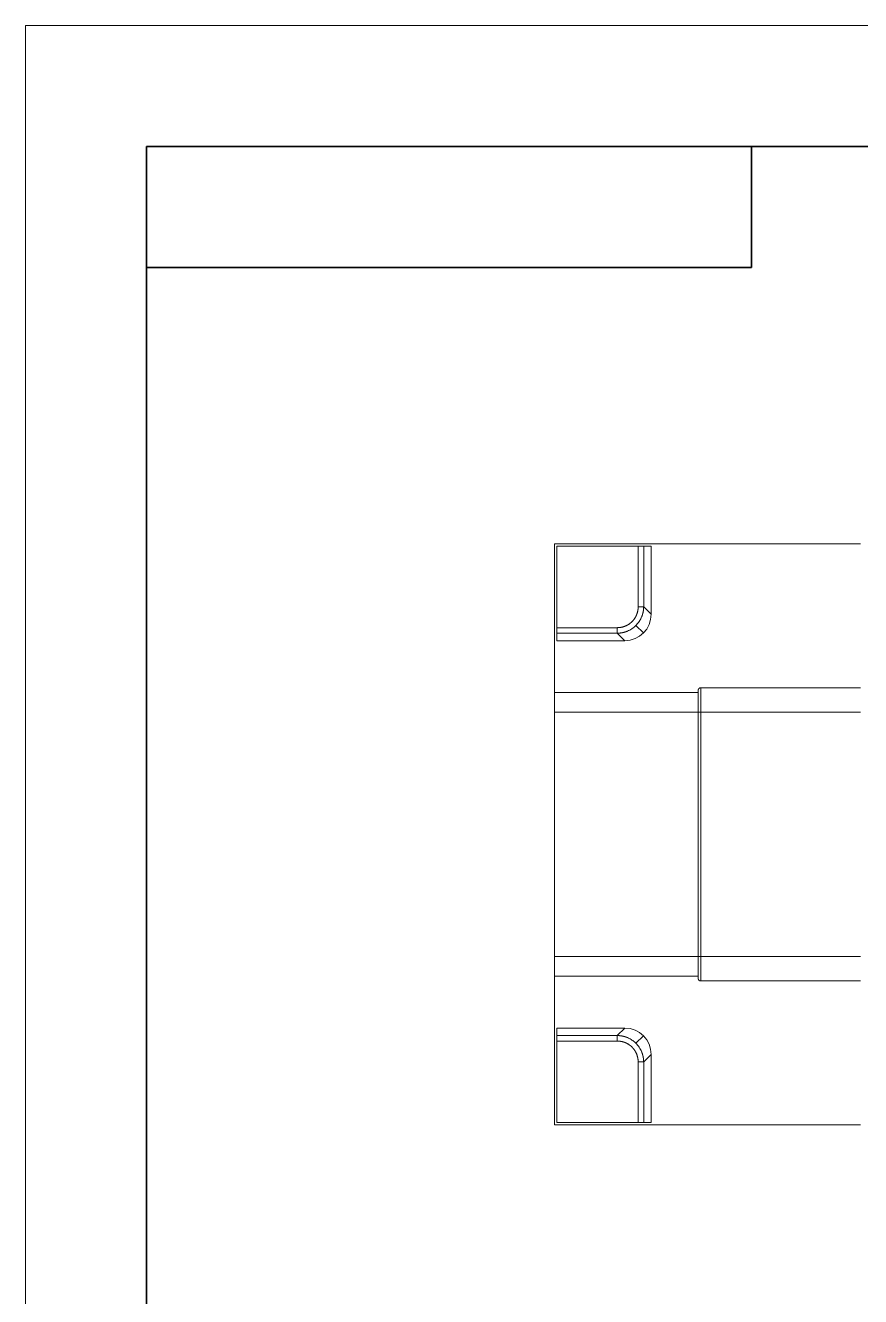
# Model space of a CAD drawing. Header units: millimetres. Extents: x 409 to 1151, y 1574 to 2099.
# Drawn here: x 408.7 to 581.3, y 1836.3 to 2098.8 of the extents above; entities that cross this region are included whole.
import ezdxf
from ezdxf.enums import TextEntityAlignment as Align

# ---------------------------------------------------------------- set-up
doc = ezdxf.new("R2010")
doc.units = ezdxf.units.MM
for name, color, linetype, lineweight in [('core', 7, 'Continuous', 20), ('文字层', 3, 'Continuous', 18), ('粗实线层', 7, 'Continuous', 35), ('细实线层', 7, 'Continuous', 18)]:
    doc.layers.add(name, color=color, linetype=linetype, lineweight=lineweight)
doc.styles.add('标准', font='FSGB2312.ttf', dxfattribs={"width": 0.667})

# ---------------------------------------------------------------- blocks, each defined once
blk = doc.blocks.new('A4图框')
at = {"layer": '粗实线层'}
for p, q in [((-138.5, 95), (-138.5, -95)), ((138.5, 95), (-138.5, 95)), ((-88.5, 95), (-88.5, 85)), ((-88.5, 85), (-138.5, 85))]:
    blk.add_line(p, q, dxfattribs=at)
at = {"layer": '细实线层'}
for p, q in [((148.5, 105), (-148.5, 105)), ((-148.5, 105), (-148.5, -105))]:
    blk.add_line(p, q, dxfattribs=at)
at = {"layer": '文字层', "style": '标准', "width": 0.667}
blk.add_attdef('图纸编号', text='', height=5.19, rotation=180, dxfattribs=at).set_placement((-113.41, 90), align=Align.MIDDLE_CENTER)
blk = doc.blocks.new('A4A-B-Marked')
blk.add_blockref('A4图框', (0, 0))

msp = doc.modelspace()

# ---------------------------------------------------------------- linework, layer by layer
at = {"layer": 'core', "linetype": 'Continuous'}
for p, q in [((518.005, 1991.786), (581.272, 1991.786)), ((518.005, 1961.052), (518.005, 1991.786)), ((518.505, 1991.286), (535.319, 1991.286)), ((518.505, 1974.473), (518.505, 1991.286)), ((535.319, 1991.286), (536.458, 1991.286)), ((535.319, 1978.78), (535.319, 1991.286)), ((538.005, 1991.286), (536.458, 1991.286)), ((536.458, 1991.286), (536.458, 1978.78)), ((538.005, 1977.233), (538.005, 1991.286)), ((536.458, 1978.78), (538.005, 1977.233)), ((518.505, 1973.334), (518.505, 1974.473)), ((518.505, 1974.473), (531.011, 1974.473)), ((534.86, 1974.932), (536.416, 1973.375)), ((518.505, 1971.786), (518.505, 1973.334)), ((531.011, 1973.334), (518.505, 1973.334)), ((518.505, 1971.786), (532.559, 1971.786)), ((532.559, 1971.786), (531.011, 1973.334)), ((518.005, 1961.052), (518.005, 1957.011)), ((547.733, 1961.552), (547.733, 1961.052)), ((547.733, 1961.052), (547.733, 1957.011)), ((548.238, 1962.056), (548.238, 1957.011)), ((548.238, 1962.056), (581.272, 1962.056)), ((518.005, 1957.011), (518.005, 1906.561)), ((547.733, 1957.011), (518.005, 1957.011)), ((547.733, 1957.011), (548.238, 1957.011)), ((547.733, 1957.011), (547.733, 1906.561)), ((547.733, 1957.011), (547.733, 1906.561)), ((548.238, 1957.011), (548.238, 1906.561)), ((548.238, 1957.011), (581.272, 1957.011)), ((547.733, 1906.561), (518.005, 1906.561)), ((518.005, 1906.561), (518.005, 1902.521)), ((547.733, 1906.561), (547.733, 1902.521)), ((547.733, 1906.561), (548.238, 1906.561)), ((548.238, 1901.516), (548.238, 1906.561)), ((548.238, 1906.561), (581.272, 1906.561)), ((518.005, 1871.786), (518.005, 1902.521)), ((547.733, 1902.521), (547.733, 1902.021)), ((581.272, 1901.516), (548.238, 1901.516)), ((518.505, 1891.786), (518.505, 1890.239)), ((532.559, 1891.786), (518.505, 1891.786)), ((518.505, 1889.1), (518.505, 1890.239)), ((518.505, 1890.239), (531.011, 1890.239)), ((531.011, 1890.239), (532.559, 1891.786)), ((534.86, 1888.641), (536.416, 1890.198)), ((518.505, 1872.286), (518.505, 1889.1)), ((531.011, 1889.1), (518.505, 1889.1)), ((535.319, 1872.286), (535.319, 1884.793)), ((538.005, 1886.34), (536.458, 1884.793)), ((536.458, 1884.793), (536.458, 1872.286)), ((538.005, 1872.286), (538.005, 1886.34)), ((581.272, 1871.786), (518.005, 1871.786)), ((535.319, 1872.286), (518.505, 1872.286)), ((536.458, 1872.286), (535.319, 1872.286)), ((538.005, 1872.286), (536.458, 1872.286))]:
    msp.add_line(p, q, dxfattribs=at)
for centre, major_axis in [((532.451, 1977.341), (-3.965, 3.965)), ((532.451, 1886.232), (-3.965, -3.965))]:
    msp.add_ellipse(centre, major_axis=major_axis, ratio=0.9808148, start_param=2.3658797, end_param=3.9173056, dxfattribs=at)
for points, knots in [([(536.458, 1978.78), (536.458, 1978.767), (536.458, 1978.742), (536.457, 1978.703), (536.456, 1978.665), (536.455, 1978.627), (536.454, 1978.588), (536.452, 1978.55), (536.45, 1978.512), (536.448, 1978.474), (536.446, 1978.436), (536.443, 1978.398), (536.44, 1978.36), (536.437, 1978.323), (536.434, 1978.285), (536.43, 1978.247), (536.426, 1978.21), (536.422, 1978.173), (536.417, 1978.135), (536.413, 1978.098), (536.408, 1978.061), (536.403, 1978.024), (536.397, 1977.987), (536.392, 1977.95), (536.386, 1977.913), (536.38, 1977.876), (536.373, 1977.84), (536.367, 1977.803), (536.36, 1977.767), (536.353, 1977.73), (536.345, 1977.694), (536.338, 1977.658), (536.33, 1977.622), (536.322, 1977.586), (536.314, 1977.551), (536.305, 1977.515), (536.297, 1977.479), (536.288, 1977.444), (536.279, 1977.408), (536.269, 1977.373), (536.26, 1977.338), (536.25, 1977.303), (536.24, 1977.268), (536.23, 1977.234), (536.219, 1977.199), (536.209, 1977.164), (536.198, 1977.13), (536.187, 1977.096), (536.176, 1977.062), (536.164, 1977.028), (536.153, 1976.994), (536.141, 1976.96), (536.129, 1976.926), (536.116, 1976.893), (536.104, 1976.86), (536.091, 1976.826), (536.078, 1976.793), (536.065, 1976.76), (536.052, 1976.727), (535.988, 1976.573), (535.863, 1976.301), (535.652, 1975.927), (535.415, 1975.572), (535.151, 1975.239), (534.84, 1974.902), (534.473, 1974.57), (534.046, 1974.252), (533.587, 1973.976), (533.243, 1973.812), (533.036, 1973.728), (532.974, 1973.704), (532.912, 1973.68), (532.849, 1973.657), (532.786, 1973.635), (532.722, 1973.613), (532.658, 1973.592), (532.594, 1973.572), (532.529, 1973.553), (532.464, 1973.534), (532.398, 1973.517), (532.332, 1973.499), (532.265, 1973.483), (532.198, 1973.468), (532.131, 1973.453), (532.063, 1973.439), (531.995, 1973.426), (531.927, 1973.414), (531.858, 1973.402), (531.789, 1973.392), (531.72, 1973.382), (531.65, 1973.373), (531.58, 1973.365), (531.51, 1973.358), (531.44, 1973.352), (531.369, 1973.347), (531.298, 1973.342), (531.226, 1973.339), (531.155, 1973.336), (531.083, 1973.334), (531.035, 1973.334), (531.011, 1973.334)], [0, 0, 0, 0, 0.0045036, 0.0090006, 0.013491, 0.0179749, 0.0224522, 0.0269229, 0.0313871, 0.0358447, 0.0402958, 0.0447403, 0.0491783, 0.0536097, 0.0580346, 0.062453, 0.0668648, 0.0712701, 0.0756689, 0.0800611, 0.0844469, 0.0888261, 0.0931988, 0.097565, 0.1019246, 0.1062778, 0.1106245, 0.1149646, 0.1192983, 0.1236255, 0.1279462, 0.1322604, 0.1365681, 0.1408693, 0.1451641, 0.1494524, 0.1537342, 0.1580095, 0.1622784, 0.1665409, 0.1707968, 0.1750463, 0.1792894, 0.183526, 0.1877562, 0.1919799, 0.1961972, 0.2004081, 0.2046126, 0.2088106, 0.2130022, 0.2171873, 0.2213661, 0.2255384, 0.2297044, 0.2338639, 0.238017, 0.2421638, 0.2463041, 0.2504381, 0.3009029, 0.3510863, 0.4009954, 0.4506371, 0.5000186, 0.5617728, 0.6239391, 0.6865313, 0.7495631, 0.7573024, 0.7650641, 0.7728482, 0.7806547, 0.7884838, 0.7963353, 0.8042094, 0.812106, 0.8200251, 0.8279669, 0.8359313, 0.8439183, 0.8519279, 0.8599603, 0.8680153, 0.8760931, 0.8841936, 0.8923168, 0.9004629, 0.9086317, 0.9168234, 0.925038, 0.9332753, 0.9415356, 0.9498188, 0.9581249, 0.966454, 0.974806, 0.983181, 0.991579, 1, 1, 1, 1]), ([(547.733, 1961.052), (545.039, 1961.052), (542.346, 1961.052), (532.436, 1961.052), (525.221, 1961.052), (518.005, 1961.052)], [0, 0, 0, 0, 0.2718313, 0.2718313, 1, 1, 1, 1]), ([(548.238, 1962.056), (548.221, 1962.056), (548.204, 1962.056), (548.172, 1962.052), (548.139, 1962.048), (548.107, 1962.04), (548.076, 1962.03), (548.06, 1962.024), (548.014, 1962.005), (547.985, 1961.99), (547.944, 1961.963), (547.931, 1961.953), (547.905, 1961.932), (547.893, 1961.92), (547.858, 1961.886), (547.837, 1961.86), (547.809, 1961.819), (547.801, 1961.805), (547.785, 1961.775), (547.771, 1961.746), (547.76, 1961.715), (547.75, 1961.683), (547.746, 1961.667), (547.736, 1961.618), (547.733, 1961.585), (547.733, 1961.552)], [0, 0, 0, 0, 0.0625, 0.0625, 0.125, 0.1875, 0.1875, 0.25, 0.25, 0.375, 0.375, 0.4375, 0.4375, 0.5, 0.5, 0.625, 0.625, 0.6875, 0.6875, 0.75, 0.8125, 0.8125, 0.875, 0.875, 1, 1, 1, 1]), ([(547.733, 1902.521), (545.039, 1902.521), (542.346, 1902.521), (532.436, 1902.521), (525.221, 1902.521), (518.005, 1902.521)], [0, 0, 0, 0, 0.2718313, 0.2718313, 1, 1, 1, 1]), ([(547.733, 1902.021), (547.733, 1901.988), (547.736, 1901.955), (547.746, 1901.906), (547.75, 1901.89), (547.76, 1901.859), (547.765, 1901.843), (547.784, 1901.797), (547.8, 1901.768), (547.827, 1901.727), (547.837, 1901.714), (547.858, 1901.688), (547.869, 1901.676), (547.904, 1901.641), (547.93, 1901.62), (547.971, 1901.592), (547.985, 1901.584), (548.015, 1901.568), (548.044, 1901.554), (548.075, 1901.543), (548.099, 1901.536), (548.107, 1901.534), (548.123, 1901.53), (548.131, 1901.528), (548.172, 1901.52), (548.205, 1901.516), (548.238, 1901.516)], [0, 0, 0, 0, 0.125, 0.125, 0.1875, 0.1875, 0.25, 0.25, 0.375, 0.375, 0.4375, 0.4375, 0.5, 0.5, 0.625, 0.625, 0.6875, 0.6875, 0.75, 0.8125, 0.8125, 0.84375, 0.84375, 0.875, 0.875, 1, 1, 1, 1]), ([(531.011, 1890.239), (531.024, 1890.239), (531.05, 1890.239), (531.088, 1890.238), (531.127, 1890.238), (531.165, 1890.236), (531.203, 1890.235), (531.241, 1890.234), (531.279, 1890.232), (531.317, 1890.229), (531.355, 1890.227), (531.393, 1890.224), (531.431, 1890.222), (531.469, 1890.218), (531.507, 1890.215), (531.544, 1890.211), (531.582, 1890.207), (531.619, 1890.203), (531.656, 1890.199), (531.694, 1890.194), (531.731, 1890.189), (531.768, 1890.184), (531.805, 1890.179), (531.842, 1890.173), (531.879, 1890.167), (531.915, 1890.161), (531.952, 1890.155), (531.988, 1890.148), (532.025, 1890.141), (532.061, 1890.134), (532.097, 1890.127), (532.133, 1890.119), (532.169, 1890.112), (532.205, 1890.104), (532.241, 1890.095), (532.277, 1890.087), (532.312, 1890.078), (532.348, 1890.069), (532.383, 1890.06), (532.418, 1890.051), (532.453, 1890.041), (532.488, 1890.032), (532.523, 1890.022), (532.558, 1890.011), (532.593, 1890.001), (532.627, 1889.99), (532.662, 1889.979), (532.696, 1889.968), (532.73, 1889.957), (532.764, 1889.946), (532.798, 1889.934), (532.832, 1889.922), (532.865, 1889.91), (532.899, 1889.898), (532.932, 1889.885), (532.965, 1889.873), (532.998, 1889.86), (533.031, 1889.847), (533.064, 1889.833), (533.219, 1889.77), (533.49, 1889.644), (533.865, 1889.434), (534.22, 1889.196), (534.553, 1888.933), (534.89, 1888.621), (535.222, 1888.255), (535.54, 1887.828), (535.816, 1887.368), (535.979, 1887.024), (536.064, 1886.817), (536.088, 1886.755), (536.112, 1886.693), (536.135, 1886.63), (536.157, 1886.567), (536.178, 1886.504), (536.199, 1886.44), (536.219, 1886.375), (536.239, 1886.31), (536.257, 1886.245), (536.275, 1886.179), (536.292, 1886.113), (536.308, 1886.047), (536.324, 1885.98), (536.338, 1885.912), (536.352, 1885.845), (536.365, 1885.777), (536.378, 1885.708), (536.389, 1885.64), (536.4, 1885.571), (536.409, 1885.501), (536.418, 1885.432), (536.426, 1885.362), (536.433, 1885.292), (536.44, 1885.221), (536.445, 1885.15), (536.449, 1885.079), (536.453, 1885.008), (536.455, 1884.936), (536.457, 1884.865), (536.458, 1884.817), (536.458, 1884.793)], [0, 0, 0, 0, 0.0045036, 0.0090006, 0.013491, 0.0179749, 0.0224522, 0.0269229, 0.0313871, 0.0358447, 0.0402958, 0.0447403, 0.0491783, 0.0536097, 0.0580346, 0.062453, 0.0668648, 0.0712701, 0.0756689, 0.0800611, 0.0844469, 0.0888261, 0.0931988, 0.097565, 0.1019246, 0.1062778, 0.1106245, 0.1149646, 0.1192983, 0.1236255, 0.1279462, 0.1322604, 0.1365681, 0.1408693, 0.1451641, 0.1494524, 0.1537342, 0.1580095, 0.1622784, 0.1665409, 0.1707968, 0.1750463, 0.1792894, 0.183526, 0.1877562, 0.1919799, 0.1961972, 0.2004081, 0.2046126, 0.2088106, 0.2130022, 0.2171873, 0.2213661, 0.2255384, 0.2297044, 0.2338639, 0.238017, 0.2421638, 0.2463041, 0.2504381, 0.3009029, 0.3510863, 0.4009954, 0.4506371, 0.5000186, 0.5617728, 0.6239391, 0.6865313, 0.7495631, 0.7573024, 0.7650641, 0.7728482, 0.7806547, 0.7884838, 0.7963353, 0.8042094, 0.812106, 0.8200251, 0.8279669, 0.8359313, 0.8439183, 0.8519279, 0.8599603, 0.8680153, 0.8760931, 0.8841936, 0.8923168, 0.9004629, 0.9086317, 0.9168234, 0.925038, 0.9332753, 0.9415356, 0.9498188, 0.9581249, 0.966454, 0.974806, 0.983181, 0.991579, 1, 1, 1, 1])]:
    msp.add_open_spline(points, degree=3, knots=knots, dxfattribs=at)
for points, degree in [([(531.011, 1974.473), (531.437, 1974.473), (532.274, 1974.638), (533.056, 1974.96), (533.763, 1975.431), (534.36, 1976.027), (534.831, 1976.734), (535.153, 1977.517), (535.319, 1978.354), (535.319, 1978.78)], 2), ([(536.458, 1978.78), (535.319, 1978.78)], 1), ([(531.011, 1974.473), (531.011, 1973.334)], 1), ([(531.011, 1890.239), (531.011, 1889.1)], 1), ([(535.319, 1884.793), (535.319, 1885.218), (535.154, 1886.055), (534.831, 1886.838), (534.361, 1887.545), (533.764, 1888.141), (533.057, 1888.612), (532.275, 1888.935), (531.437, 1889.1), (531.011, 1889.1)], 2), ([(535.319, 1884.793), (536.458, 1884.793)], 1)]:
    msp.add_open_spline(points, degree=degree, dxfattribs=at)

# ---------------------------------------------------------------- block references
at = {"lineweight": 18, "xscale": 2.5, "yscale": 2.5, "zscale": 2.5}
msp.add_blockref('A4A-B-Marked', (779.977, 1836.34), dxfattribs=at)

doc.saveas('drawing.dxf')
